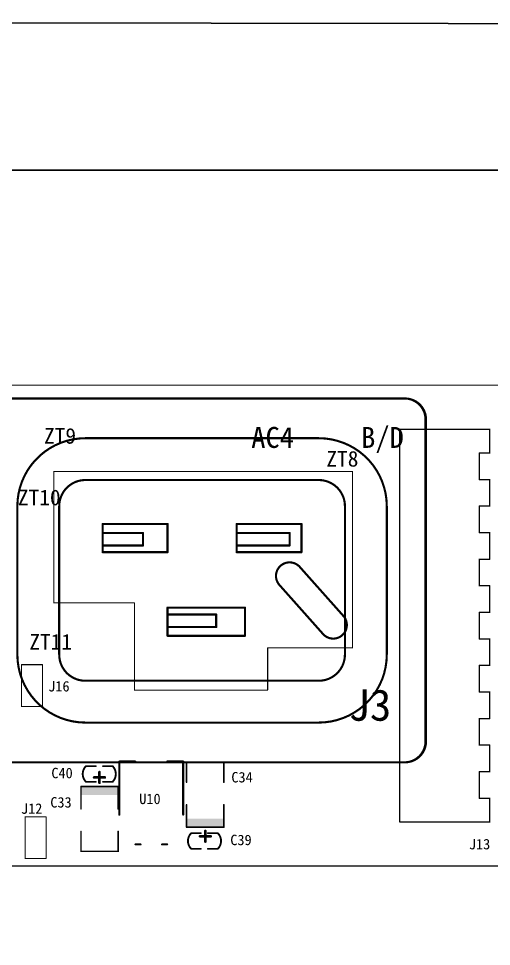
# Model space of a CAD drawing. Extents: x 741 to 1239, y 424 to 620.
# Drawn here: x 1039.5 to 1084.7, y 531.4 to 620.2 of the extents above; entities that cross this region are included whole.
import ezdxf

# ---------------------------------------------------------------- set-up
doc = ezdxf.new("R2010")
doc.units = 0
doc.header["$MEASUREMENT"] = 0
doc.layers.get('0').update_dxf_attribs({"linetype": 'CONTINUOUS'})
doc.layers.get('Defpoints').update_dxf_attribs({"linetype": 'CONTINUOUS'})
for name, color, linetype in [('BOTTOMOVERLAY', 7, 'CONTINUOUS'), ('KEEPOUTLAYER', 6, 'CONTINUOUS'), ('TOPOVERLAY', 7, 'CONTINUOUS')]:
    doc.layers.add(name, color=color, linetype=linetype)
doc.styles.get("Standard").update_dxf_attribs({"font": 'SimSun.ttf'})
doc.dimstyles.get("Standard").update_dxf_attribs({"dimtxt": 0.18, "dimasz": 0.18, "dimexe": 0.18, "dimexo": 0.0625, "dimgap": 0.09, "dimtad": 0, "dimtih": 1, "dimtoh": 1, "dimdec": 4, "dimzin": 0, "dimdsep": 46, "dimtxsty": 'Standard', "dimcen": 0.09, "dimadec": 0, "dimazin": 0, "dimtfac": 1, "dimtdec": 4, "dimtofl": 0, "dimtmove": 0, "dimatfit": 0, "dimfxl": 1, "dimtolj": 1, "dimtzin": 0, "dimarcsym": 0})

# ---------------------------------------------------------------- blocks, each defined once
blk = doc.blocks.new('7P_5_08_B_27')
at = {"layer": 'BOTTOMOVERLAY', "const_width": 0.127}
for points in [[(-18.78, 1), (-18.78, 3.8)], [(18.78, 3.8), (-18.78, 3.8)], [(18.78, -1), (18.78, 3.8)], [(-18.78, -4.8), (-18.78, 1)], [(18.78, -4.8), (18.78, -1)], [(-13.97, -3.8), (-16.51, -3.8)], [(-16.51, -4.8), (-16.51, -3.8)], [(-16.51, -4.8), (-16.51, -3.8)], [(-13.97, -4.8), (-13.97, -3.8)], [(-11.43, -4.8), (-11.43, -3.8)], [(-8.89, -3.8), (-11.43, -3.8)], [(-8.89, -4.8), (-8.89, -3.8)], [(-6.35, -4.8), (-6.35, -3.8)], [(-3.81, -3.8), (-6.35, -3.8)], [(-3.81, -4.8), (-3.81, -3.8)], [(-1.27, -4.8), (-1.27, -3.8)], [(1.27, -3.8), (-1.27, -3.8)], [(1.27, -4.8), (1.27, -3.8)], [(6.35, -3.8), (3.81, -3.8)], [(3.81, -4.8), (3.81, -3.8)], [(6.35, -4.8), (6.35, -3.8)], [(11.43, -3.8), (8.89, -3.8)], [(8.89, -4.8), (8.89, -3.8)], [(11.43, -4.8), (11.43, -3.8)], [(16.51, -3.8), (13.97, -3.8)], [(13.97, -4.8), (13.97, -3.8)], [(16.51, -4.8), (16.51, -3.8)], [(-16.51, -4.8), (-18.78, -4.8)], [(-11.43, -4.8), (-13.97, -4.8)], [(-6.35, -4.8), (-8.89, -4.8)], [(-1.27, -4.8), (-3.81, -4.8)], [(3.81, -4.8), (1.27, -4.8)], [(8.89, -4.8), (6.35, -4.8)], [(13.97, -4.8), (11.43, -4.8)], [(18.78, -4.8), (16.51, -4.8)]]:
    blk.add_lwpolyline(points, dxfattribs=at)
at = {"layer": 'BOTTOMOVERLAY', "const_width": 0.0635}
for points in [[(-18.812, 3.8, 1), (-18.748, 3.8, 1)], [(-18.812, 3.8, 1), (-18.748, 3.8, 1)], [(18.748, 3.8, 1), (18.812, 3.8, 1)], [(18.748, 3.8, 1), (18.812, 3.8, 1)], [(-18.812, 1, 1), (-18.748, 1, 1)], [(-18.812, 1, 1), (-18.748, 1, 1)], [(18.748, -1, 1), (18.812, -1, 1)], [(18.748, -1, 1), (18.812, -1, 1)], [(-16.542, -3.8, 1), (-16.478, -3.8, 1)], [(-16.542, -3.8, 1), (-16.478, -3.8, 1)], [(-16.542, -3.8, 1), (-16.478, -3.8, 1)], [(-14.002, -3.8, 1), (-13.938, -3.8, 1)], [(-14.002, -3.8, 1), (-13.938, -3.8, 1)], [(-11.462, -3.8, 1), (-11.398, -3.8, 1)], [(-11.462, -3.8, 1), (-11.398, -3.8, 1)], [(-8.922, -3.8, 1), (-8.858, -3.8, 1)], [(-8.922, -3.8, 1), (-8.858, -3.8, 1)], [(-6.382, -3.8, 1), (-6.318, -3.8, 1)], [(-6.382, -3.8, 1), (-6.318, -3.8, 1)], [(-3.842, -3.8, 1), (-3.778, -3.8, 1)], [(-3.842, -3.8, 1), (-3.778, -3.8, 1)], [(-1.302, -3.8, 1), (-1.238, -3.8, 1)], [(-1.302, -3.8, 1), (-1.238, -3.8, 1)], [(1.238, -3.8, 1), (1.302, -3.8, 1)], [(1.238, -3.8, 1), (1.302, -3.8, 1)], [(3.778, -3.8, 1), (3.842, -3.8, 1)], [(3.778, -3.8, 1), (3.842, -3.8, 1)], [(6.318, -3.8, 1), (6.382, -3.8, 1)], [(6.318, -3.8, 1), (6.382, -3.8, 1)], [(8.858, -3.8, 1), (8.922, -3.8, 1)], [(8.858, -3.8, 1), (8.922, -3.8, 1)], [(11.398, -3.8, 1), (11.462, -3.8, 1)], [(11.398, -3.8, 1), (11.462, -3.8, 1)], [(13.938, -3.8, 1), (14.002, -3.8, 1)], [(13.938, -3.8, 1), (14.002, -3.8, 1)], [(16.478, -3.8, 1), (16.542, -3.8, 1)], [(16.478, -3.8, 1), (16.542, -3.8, 1)], [(-18.812, -4.8, 1), (-18.748, -4.8, 1)], [(-18.812, -4.8, 1), (-18.748, -4.8, 1)], [(-16.542, -4.8, 1), (-16.478, -4.8, 1)], [(-16.542, -4.8, 1), (-16.478, -4.8, 1)], [(-16.542, -4.8, 1), (-16.478, -4.8, 1)], [(-14.002, -4.8, 1), (-13.938, -4.8, 1)], [(-14.002, -4.8, 1), (-13.938, -4.8, 1)], [(-11.462, -4.8, 1), (-11.398, -4.8, 1)], [(-11.462, -4.8, 1), (-11.398, -4.8, 1)], [(-8.922, -4.8, 1), (-8.858, -4.8, 1)], [(-8.922, -4.8, 1), (-8.858, -4.8, 1)], [(-6.382, -4.8, 1), (-6.318, -4.8, 1)], [(-6.382, -4.8, 1), (-6.318, -4.8, 1)], [(-3.842, -4.8, 1), (-3.778, -4.8, 1)], [(-3.842, -4.8, 1), (-3.778, -4.8, 1)], [(-1.302, -4.8, 1), (-1.238, -4.8, 1)], [(-1.302, -4.8, 1), (-1.238, -4.8, 1)], [(1.238, -4.8, 1), (1.302, -4.8, 1)], [(1.238, -4.8, 1), (1.302, -4.8, 1)], [(3.778, -4.8, 1), (3.842, -4.8, 1)], [(3.778, -4.8, 1), (3.842, -4.8, 1)], [(6.318, -4.8, 1), (6.382, -4.8, 1)], [(6.318, -4.8, 1), (6.382, -4.8, 1)], [(8.858, -4.8, 1), (8.922, -4.8, 1)], [(8.858, -4.8, 1), (8.922, -4.8, 1)], [(11.398, -4.8, 1), (11.462, -4.8, 1)], [(11.398, -4.8, 1), (11.462, -4.8, 1)], [(13.938, -4.8, 1), (14.002, -4.8, 1)], [(13.938, -4.8, 1), (14.002, -4.8, 1)], [(16.478, -4.8, 1), (16.542, -4.8, 1)], [(16.478, -4.8, 1), (16.542, -4.8, 1)], [(18.748, -4.8, 1), (18.812, -4.8, 1)], [(18.748, -4.8, 1), (18.812, -4.8, 1)]]:
    blk.add_lwpolyline(points, format="xyb", close=True, dxfattribs=at)
blk = doc.blocks.new('SOT_223_B_38')
at = {"layer": 'BOTTOMOVERLAY'}
for points, const_width in [([(-0.521, 3.048), (4.559, 3.048)], 0.2), ([(4.559, 3.048), (4.559, 1.524)], 0.2), ([(-3.365, 1.524), (-3.365, 1.016)], 0.178), ([(-3.365, -1.016), (-3.365, -1.524)], 0.178), ([(4.559, -1.524), (4.559, -3.048)], 0.2), ([(-0.521, -3.048), (4.559, -3.048)], 0.2)]:
    blk.add_lwpolyline(points, dxfattribs=dict(at, const_width=const_width))
for points, const_width in [([(-0.571, 3.048, 1), (-0.471, 3.048, 1)], 0.1), ([(4.509, 3.048, 1), (4.609, 3.048, 1)], 0.1), ([(4.509, 3.048, 1), (4.609, 3.048, 1)], 0.1), ([(-3.41, 1.524, 1), (-3.321, 1.524, 1)], 0.0889), ([(-3.41, 1.016, 1), (-3.321, 1.016, 1)], 0.0889), ([(4.509, 1.524, 1), (4.609, 1.524, 1)], 0.1), ([(-3.41, -1.016, 1), (-3.321, -1.016, 1)], 0.0889), ([(-3.41, -1.524, 1), (-3.321, -1.524, 1)], 0.0889), ([(4.509, -1.524, 1), (4.609, -1.524, 1)], 0.1), ([(-0.571, -3.048, 1), (-0.471, -3.048, 1)], 0.1), ([(4.509, -3.048, 1), (4.609, -3.048, 1)], 0.1), ([(4.509, -3.048, 1), (4.609, -3.048, 1)], 0.1)]:
    blk.add_lwpolyline(points, format="xyb", close=True, dxfattribs=dict(at, const_width=const_width))
blk = doc.blocks.new('0603C_B_164')
at = {"layer": 'BOTTOMOVERLAY', "const_width": 0.18}
for points in [[(-0.75, 1.257, -0.414214), (0.75, 1.257)], [(0.75, -1.283, -0.414214), (-0.75, -1.283)]]:
    blk.add_lwpolyline(points, format="xyb", dxfattribs=at)
for points in [[(-0.75, 1.257), (-0.75, 0.35)], [(0.75, 1.257), (0.75, 0.35)], [(-0.75, -0.35), (-0.75, -1.283)], [(0.75, -0.35), (0.75, -1.283)]]:
    blk.add_lwpolyline(points, dxfattribs=at)
at = {"layer": 'BOTTOMOVERLAY', "const_width": 0.09}
for points in [[(-0.795, 1.257, 1), (-0.705, 1.257, 1)], [(-0.795, 1.257, 1), (-0.705, 1.257, 1)], [(0.705, 1.257, 1), (0.795, 1.257, 1)], [(0.705, 1.257, 1), (0.795, 1.257, 1)], [(-0.795, 0.35, 1), (-0.705, 0.35, 1)], [(0.705, 0.35, 1), (0.795, 0.35, 1)], [(-0.795, -0.35, 1), (-0.705, -0.35, 1)], [(0.705, -0.35, 1), (0.795, -0.35, 1)], [(-0.795, -1.283, 1), (-0.705, -1.283, 1)], [(-0.795, -1.283, 1), (-0.705, -1.283, 1)], [(0.705, -1.283, 1), (0.795, -1.283, 1)], [(0.705, -1.283, 1), (0.795, -1.283, 1)]]:
    blk.add_lwpolyline(points, format="xyb", close=True, dxfattribs=at)
blk = doc.blocks.new('0603C_B_165')
at = {"layer": 'BOTTOMOVERLAY', "const_width": 0.18}
for points in [[(-0.75, 1.257, -0.414214), (0.75, 1.257)], [(0.75, -1.283, -0.414214), (-0.75, -1.283)]]:
    blk.add_lwpolyline(points, format="xyb", dxfattribs=at)
for points in [[(-0.75, 0.35), (-0.75, 1.257)], [(0.75, 0.35), (0.75, 1.257)], [(-0.75, -1.283), (-0.75, -0.35)], [(0.75, -1.283), (0.75, -0.35)]]:
    blk.add_lwpolyline(points, dxfattribs=at)
at = {"layer": 'BOTTOMOVERLAY', "const_width": 0.09}
for points in [[(-0.795, 1.257, 1), (-0.705, 1.257, 1)], [(-0.795, 1.257, 1), (-0.705, 1.257, 1)], [(0.705, 1.257, 1), (0.795, 1.257, 1)], [(0.705, 1.257, 1), (0.795, 1.257, 1)], [(-0.795, 0.35, 1), (-0.705, 0.35, 1)], [(0.705, 0.35, 1), (0.795, 0.35, 1)], [(-0.795, -0.35, 1), (-0.705, -0.35, 1)], [(0.705, -0.35, 1), (0.795, -0.35, 1)], [(-0.795, -1.283, 1), (-0.705, -1.283, 1)], [(-0.795, -1.283, 1), (-0.705, -1.283, 1)], [(0.705, -1.283, 1), (0.795, -1.283, 1)], [(0.705, -1.283, 1), (0.795, -1.283, 1)]]:
    blk.add_lwpolyline(points, format="xyb", close=True, dxfattribs=at)
blk = doc.blocks.new('CAP_1206_B_168')
at = {"layer": 'BOTTOMOVERLAY'}
for points, const_width in [([(-1.079, 1.778), (-2.984, 1.778)], 0.15), ([(-2.984, -1.778), (-2.984, 1.778)], 0.15), ([(3.226, 1.778), (1.079, 1.778)], 0.15), ([(3.226, -1.778), (3.226, 1.778)], 0.15), ([(3.582, -0.015), (4.598, -0.015)], 0.254), ([(4.09, -0.523), (4.09, 0.493)], 0.254), ([(-1.079, -1.778), (-2.984, -1.778)], 0.15), ([(3.226, -1.778), (1.079, -1.778)], 0.15)]:
    blk.add_lwpolyline(points, dxfattribs=dict(at, const_width=const_width))
for points, const_width in [([(-3.022, 1.778, 1), (-2.947, 1.778, 1)], 0.075), ([(-3.022, 1.778, 1), (-2.947, 1.778, 1)], 0.075), ([(-1.117, 1.778, 1), (-1.042, 1.778, 1)], 0.075), ([(1.042, 1.778, 1), (1.117, 1.778, 1)], 0.075), ([(3.189, 1.778, 1), (3.264, 1.778, 1)], 0.075), ([(3.189, 1.778, 1), (3.264, 1.778, 1)], 0.075), ([(3.519, -0.015, 1), (3.646, -0.015, 1)], 0.127), ([(4.027, 0.493, 1), (4.154, 0.493, 1)], 0.127), ([(4.535, -0.015, 1), (4.662, -0.015, 1)], 0.127), ([(4.027, -0.523, 1), (4.154, -0.523, 1)], 0.127), ([(-3.022, -1.778, 1), (-2.947, -1.778, 1)], 0.075), ([(-3.022, -1.778, 1), (-2.947, -1.778, 1)], 0.075), ([(-1.117, -1.778, 1), (-1.042, -1.778, 1)], 0.075), ([(1.042, -1.778, 1), (1.117, -1.778, 1)], 0.075), ([(3.189, -1.778, 1), (3.264, -1.778, 1)], 0.075), ([(3.189, -1.778, 1), (3.264, -1.778, 1)], 0.075)]:
    blk.add_lwpolyline(points, format="xyb", close=True, dxfattribs=dict(at, const_width=const_width))
blk.add_solid([(2.407, -1.777), (3.246, -1.777), (2.407, 1.738), (3.246, 1.738)], dxfattribs=at)
blk = doc.blocks.new('CAP_1206_B_169')
at = {"layer": 'BOTTOMOVERLAY'}
for points, const_width in [([(-2.984, 1.778), (-1.079, 1.778)], 0.15), ([(-2.984, 1.778), (-2.984, -1.778)], 0.15), ([(1.079, 1.778), (3.226, 1.778)], 0.15), ([(3.226, 1.778), (3.226, -1.778)], 0.15), ([(4.598, -0.015), (3.582, -0.015)], 0.254), ([(4.09, 0.493), (4.09, -0.523)], 0.254), ([(-2.984, -1.778), (-1.079, -1.778)], 0.15), ([(1.079, -1.778), (3.226, -1.778)], 0.15)]:
    blk.add_lwpolyline(points, dxfattribs=dict(at, const_width=const_width))
for points, const_width in [([(-3.022, 1.778, 1), (-2.947, 1.778, 1)], 0.075), ([(-3.022, 1.778, 1), (-2.947, 1.778, 1)], 0.075), ([(-1.117, 1.778, 1), (-1.042, 1.778, 1)], 0.075), ([(1.042, 1.778, 1), (1.117, 1.778, 1)], 0.075), ([(3.189, 1.778, 1), (3.264, 1.778, 1)], 0.075), ([(3.189, 1.778, 1), (3.264, 1.778, 1)], 0.075), ([(3.519, -0.015, 1), (3.646, -0.015, 1)], 0.127), ([(4.027, 0.493, 1), (4.154, 0.493, 1)], 0.127), ([(4.535, -0.015, 1), (4.662, -0.015, 1)], 0.127), ([(4.027, -0.523, 1), (4.154, -0.523, 1)], 0.127), ([(-3.022, -1.778, 1), (-2.947, -1.778, 1)], 0.075), ([(-3.022, -1.778, 1), (-2.947, -1.778, 1)], 0.075), ([(-1.117, -1.778, 1), (-1.042, -1.778, 1)], 0.075), ([(1.042, -1.778, 1), (1.117, -1.778, 1)], 0.075), ([(3.189, -1.778, 1), (3.264, -1.778, 1)], 0.075), ([(3.189, -1.778, 1), (3.264, -1.778, 1)], 0.075)]:
    blk.add_lwpolyline(points, format="xyb", close=True, dxfattribs=dict(at, const_width=const_width))
blk.add_solid([(2.406, -1.777), (3.244, -1.777), (2.406, 1.737), (3.244, 1.737)], dxfattribs=at)
blk = doc.blocks.new('C19_213')
at = {"layer": 'KEEPOUTLAYER', "const_width": 0.203}
for points in [[(-1.295, -9.331, -1), (0.432, -7.387)], [(5.125, -11.558, -1), (3.398, -13.502)]]:
    blk.add_lwpolyline(points, format="xyb", dxfattribs=at)
for points in [[(5.125, -11.558), (0.432, -7.387)], [(3.398, -13.502), (-1.295, -9.331)]]:
    blk.add_lwpolyline(points, dxfattribs=at)
at = {"layer": 'KEEPOUTLAYER', "const_width": 0.102}
for points in [[(0.381, -7.387, 1), (0.483, -7.387, 1)], [(0.381, -7.387, 1), (0.483, -7.387, 1)], [(-1.346, -9.331, 1), (-1.244, -9.331, 1)], [(-1.346, -9.331, 1), (-1.244, -9.331, 1)], [(5.074, -11.558, 1), (5.176, -11.558, 1)], [(5.074, -11.558, 1), (5.176, -11.558, 1)], [(3.348, -13.502, 1), (3.449, -13.502, 1)], [(3.348, -13.502, 1), (3.449, -13.502, 1)]]:
    blk.add_lwpolyline(points, format="xyb", close=True, dxfattribs=at)
at = {"layer": 'TOPOVERLAY', "const_width": 0.203}
for points in [[(-17.407, 19.405, -0.414214), (-15.407, 21.405)], [(-17.407, 19.355, -0.414214), (-15.407, 21.355)], [(15.393, 21.405, -0.414214), (17.393, 19.405)], [(15.393, 21.355, -0.414214), (17.393, 19.355)], [(-13.607, 11.155, -0.414214), (-7.107, 17.655)], [(7.093, 17.655, -0.414214), (13.593, 11.155)], [(-9.607, 11.155, -0.414214), (-7.107, 13.655)], [(7.093, 13.655, -0.414214), (9.593, 11.155)], [(-1.295, -9.331, -1), (0.432, -7.387)], [(-7.107, -17.645, -0.414214), (-13.607, -11.145)], [(-7.107, -13.645, -0.414214), (-9.607, -11.145)], [(5.125, -11.558, -1), (3.398, -13.502)], [(9.593, -11.145, -0.414214), (7.093, -13.645)], [(13.593, -11.145, -0.414214), (7.093, -17.645)], [(-15.407, -21.345, -0.414214), (-17.407, -19.345)], [(-15.407, -21.395, -0.414214), (-17.407, -19.395)], [(17.393, -19.345, -0.414214), (15.393, -21.345)], [(17.393, -19.395, -0.414214), (15.393, -21.395)]]:
    blk.add_lwpolyline(points, format="xyb", dxfattribs=at)
for points in [[(15.393, 21.405), (-15.407, 21.405)], [(15.393, 21.355), (-15.407, 21.355)], [(-17.407, -19.395), (-17.407, 19.405)], [(17.393, -19.395), (17.393, 19.405)], [(7.093, 17.655), (-7.107, 17.655)], [(7.093, 13.655), (-7.107, 13.655)], [(-13.607, -11.145), (-13.607, 11.155)], [(-9.607, -11.145), (-9.607, 11.155)], [(9.593, -11.145), (9.593, 11.155)], [(13.593, -11.145), (13.593, 11.155)], [(-2.707, 9.505), (-5.407, 9.505)], [(-5.407, 3.305), (-5.407, 9.505)], [(-4.541, 5.647), (-4.541, 9.505)], [(-3.341, 5.647), (-3.341, 9.505)], [(-2.707, 3.305), (-2.707, 9.505)], [(-3.341, 5.647), (-4.541, 5.647)], [(-2.707, 3.305), (-5.407, 3.305)], [(5.293, 3.305), (2.593, 3.305)], [(2.593, -4.095), (2.593, 3.305)], [(3.257, -1.348), (3.257, 3.305)], [(4.457, -1.348), (4.457, 3.305)], [(5.293, -4.095), (5.293, 3.305)], [(4.457, -1.348), (3.257, -1.348)], [(-2.707, -3.295), (-5.407, -3.295)], [(-5.407, -9.495), (-5.407, -3.295)], [(-4.541, -8.358), (-4.541, -3.295)], [(-3.341, -8.358), (-3.341, -3.295)], [(-2.707, -9.495), (-2.707, -3.295)], [(5.293, -4.095), (2.593, -4.095)], [(5.125, -11.558), (0.432, -7.387)], [(-3.341, -8.358), (-4.541, -8.358)], [(-2.707, -9.495), (-5.407, -9.495)], [(3.398, -13.502), (-1.295, -9.331)], [(7.093, -13.645), (-7.107, -13.645)], [(7.093, -17.645), (-7.107, -17.645)], [(15.393, -21.345), (-15.407, -21.345)], [(15.393, -21.395), (-15.407, -21.395)]]:
    blk.add_lwpolyline(points, dxfattribs=at)
at = {"layer": 'TOPOVERLAY', "const_width": 0.102}
for points in [[(-15.458, 21.405, 1), (-15.356, 21.405, 1)], [(-15.458, 21.405, 1), (-15.356, 21.405, 1)], [(-15.458, 21.355, 1), (-15.356, 21.355, 1)], [(-15.458, 21.355, 1), (-15.356, 21.355, 1)], [(15.342, 21.405, 1), (15.444, 21.405, 1)], [(15.342, 21.405, 1), (15.444, 21.405, 1)], [(15.342, 21.355, 1), (15.444, 21.355, 1)], [(15.342, 21.355, 1), (15.444, 21.355, 1)], [(-17.458, 19.405, 1), (-17.356, 19.405, 1)], [(-17.458, 19.405, 1), (-17.356, 19.405, 1)], [(-17.458, 19.355, 1), (-17.356, 19.355, 1)], [(17.342, 19.405, 1), (17.444, 19.405, 1)], [(17.342, 19.405, 1), (17.444, 19.405, 1)], [(17.342, 19.355, 1), (17.444, 19.355, 1)], [(-7.158, 17.655, 1), (-7.056, 17.655, 1)], [(-7.158, 17.655, 1), (-7.056, 17.655, 1)], [(7.042, 17.655, 1), (7.144, 17.655, 1)], [(7.042, 17.655, 1), (7.144, 17.655, 1)], [(-7.158, 13.655, 1), (-7.056, 13.655, 1)], [(-7.158, 13.655, 1), (-7.056, 13.655, 1)], [(7.042, 13.655, 1), (7.144, 13.655, 1)], [(7.042, 13.655, 1), (7.144, 13.655, 1)], [(-13.658, 11.155, 1), (-13.556, 11.155, 1)], [(-13.658, 11.155, 1), (-13.556, 11.155, 1)], [(-9.658, 11.155, 1), (-9.556, 11.155, 1)], [(-9.658, 11.155, 1), (-9.556, 11.155, 1)], [(9.542, 11.155, 1), (9.644, 11.155, 1)], [(9.542, 11.155, 1), (9.644, 11.155, 1)], [(13.542, 11.155, 1), (13.644, 11.155, 1)], [(13.542, 11.155, 1), (13.644, 11.155, 1)], [(-5.458, 9.505, 1), (-5.356, 9.505, 1)], [(-5.458, 9.505, 1), (-5.356, 9.505, 1)], [(-4.592, 9.505, 1), (-4.49, 9.505, 1)], [(-3.392, 9.505, 1), (-3.29, 9.505, 1)], [(-2.758, 9.505, 1), (-2.656, 9.505, 1)], [(-2.758, 9.505, 1), (-2.656, 9.505, 1)], [(-4.592, 5.647, 1), (-4.49, 5.647, 1)], [(-4.592, 5.647, 1), (-4.49, 5.647, 1)], [(-3.392, 5.647, 1), (-3.29, 5.647, 1)], [(-3.392, 5.647, 1), (-3.29, 5.647, 1)], [(-5.458, 3.305, 1), (-5.356, 3.305, 1)], [(-5.458, 3.305, 1), (-5.356, 3.305, 1)], [(-2.758, 3.305, 1), (-2.656, 3.305, 1)], [(-2.758, 3.305, 1), (-2.656, 3.305, 1)], [(2.542, 3.305, 1), (2.644, 3.305, 1)], [(2.542, 3.305, 1), (2.644, 3.305, 1)], [(3.206, 3.305, 1), (3.308, 3.305, 1)], [(4.406, 3.305, 1), (4.508, 3.305, 1)], [(5.242, 3.305, 1), (5.344, 3.305, 1)], [(5.242, 3.305, 1), (5.344, 3.305, 1)], [(3.206, -1.348, 1), (3.308, -1.348, 1)], [(3.206, -1.348, 1), (3.308, -1.348, 1)], [(4.406, -1.348, 1), (4.508, -1.348, 1)], [(4.406, -1.348, 1), (4.508, -1.348, 1)], [(-5.458, -3.295, 1), (-5.356, -3.295, 1)], [(-5.458, -3.295, 1), (-5.356, -3.295, 1)], [(-4.592, -3.295, 1), (-4.49, -3.295, 1)], [(-3.392, -3.295, 1), (-3.29, -3.295, 1)], [(-2.758, -3.295, 1), (-2.656, -3.295, 1)], [(-2.758, -3.295, 1), (-2.656, -3.295, 1)], [(2.542, -4.095, 1), (2.644, -4.095, 1)], [(2.542, -4.095, 1), (2.644, -4.095, 1)], [(5.242, -4.095, 1), (5.344, -4.095, 1)], [(5.242, -4.095, 1), (5.344, -4.095, 1)], [(0.381, -7.387, 1), (0.483, -7.387, 1)], [(0.381, -7.387, 1), (0.483, -7.387, 1)], [(-4.592, -8.358, 1), (-4.49, -8.358, 1)], [(-4.592, -8.358, 1), (-4.49, -8.358, 1)], [(-3.392, -8.358, 1), (-3.29, -8.358, 1)], [(-3.392, -8.358, 1), (-3.29, -8.358, 1)], [(-5.458, -9.495, 1), (-5.356, -9.495, 1)], [(-5.458, -9.495, 1), (-5.356, -9.495, 1)], [(-2.758, -9.495, 1), (-2.656, -9.495, 1)], [(-2.758, -9.495, 1), (-2.656, -9.495, 1)], [(-1.346, -9.331, 1), (-1.244, -9.331, 1)], [(-1.346, -9.331, 1), (-1.244, -9.331, 1)], [(-13.658, -11.145, 1), (-13.556, -11.145, 1)], [(-13.658, -11.145, 1), (-13.556, -11.145, 1)], [(-9.658, -11.145, 1), (-9.556, -11.145, 1)], [(-9.658, -11.145, 1), (-9.556, -11.145, 1)], [(5.074, -11.558, 1), (5.176, -11.558, 1)], [(5.074, -11.558, 1), (5.176, -11.558, 1)], [(9.542, -11.145, 1), (9.644, -11.145, 1)], [(9.542, -11.145, 1), (9.644, -11.145, 1)], [(13.542, -11.145, 1), (13.644, -11.145, 1)], [(13.542, -11.145, 1), (13.644, -11.145, 1)], [(-7.158, -13.645, 1), (-7.056, -13.645, 1)], [(-7.158, -13.645, 1), (-7.056, -13.645, 1)], [(3.348, -13.502, 1), (3.449, -13.502, 1)], [(3.348, -13.502, 1), (3.449, -13.502, 1)], [(7.042, -13.645, 1), (7.144, -13.645, 1)], [(7.042, -13.645, 1), (7.144, -13.645, 1)], [(-7.158, -17.645, 1), (-7.056, -17.645, 1)], [(-7.158, -17.645, 1), (-7.056, -17.645, 1)], [(7.042, -17.645, 1), (7.144, -17.645, 1)], [(7.042, -17.645, 1), (7.144, -17.645, 1)], [(-17.458, -19.345, 1), (-17.356, -19.345, 1)], [(-17.458, -19.395, 1), (-17.356, -19.395, 1)], [(-17.458, -19.395, 1), (-17.356, -19.395, 1)], [(17.342, -19.345, 1), (17.444, -19.345, 1)], [(17.342, -19.395, 1), (17.444, -19.395, 1)], [(17.342, -19.395, 1), (17.444, -19.395, 1)], [(-15.458, -21.345, 1), (-15.356, -21.345, 1)], [(-15.458, -21.345, 1), (-15.356, -21.345, 1)], [(-15.458, -21.395, 1), (-15.356, -21.395, 1)], [(-15.458, -21.395, 1), (-15.356, -21.395, 1)], [(15.342, -21.345, 1), (15.444, -21.345, 1)], [(15.342, -21.345, 1), (15.444, -21.345, 1)], [(15.342, -21.395, 1), (15.444, -21.395, 1)], [(15.342, -21.395, 1), (15.444, -21.395, 1)]]:
    blk.add_lwpolyline(points, format="xyb", close=True, dxfattribs=at)
blk = doc.blocks.new('2_0_2_B_216')
at = {"layer": 'BOTTOMOVERLAY', "const_width": 0.1}
for points in [[(1, 2), (-1, 2)], [(-1, 2), (-1, -2)], [(1, 2), (1, -2)], [(1, -2), (-1, -2)]]:
    blk.add_lwpolyline(points, dxfattribs=at)
at = {"layer": 'BOTTOMOVERLAY', "const_width": 0.05}
for points in [[(-1.025, 2, 1), (-0.975, 2, 1)], [(-1.025, 2, 1), (-0.975, 2, 1)], [(0.975, 2, 1), (1.025, 2, 1)], [(0.975, 2, 1), (1.025, 2, 1)], [(-1.025, -2, 1), (-0.975, -2, 1)], [(-1.025, -2, 1), (-0.975, -2, 1)], [(0.975, -2, 1), (1.025, -2, 1)], [(0.975, -2, 1), (1.025, -2, 1)]]:
    blk.add_lwpolyline(points, format="xyb", close=True, dxfattribs=at)
blk = doc.blocks.new('2_0_2_B_220')
at = {"layer": 'BOTTOMOVERLAY', "const_width": 0.1}
for points in [[(1, 2), (-1, 2)], [(-1, 2), (-1, -2)], [(1, 2), (1, -2)], [(1, -2), (-1, -2)]]:
    blk.add_lwpolyline(points, dxfattribs=at)
at = {"layer": 'BOTTOMOVERLAY', "const_width": 0.05}
for points in [[(-1.025, 2, 1), (-0.975, 2, 1)], [(-1.025, 2, 1), (-0.975, 2, 1)], [(0.975, 2, 1), (1.025, 2, 1)], [(0.975, 2, 1), (1.025, 2, 1)], [(-1.025, -2, 1), (-0.975, -2, 1)], [(-1.025, -2, 1), (-0.975, -2, 1)], [(0.975, -2, 1), (1.025, -2, 1)], [(0.975, -2, 1), (1.025, -2, 1)]]:
    blk.add_lwpolyline(points, format="xyb", close=True, dxfattribs=at)
blk = doc.blocks.new('_Open90')
at = {"color": 0, "linetype": 'ByBlock', "lineweight": -2}
for p, q in [((0, 0), (-1, 0)), ((-0.5, 0.5), (0, 0)), ((0, 0), (-0.5, -0.5))]:
    blk.add_line(p, q, dxfattribs=at)
blk = doc.blocks.new('*D827')
at = {"color": 0, "linetype": 'Continuous', "lineweight": -2}
for p, q in [((795.166, 586.038), (795.166, 605.853)), ((1130.302, 585.533), (1130.302, 605.853))]:
    blk.add_line(p, q, dxfattribs=at)
at = {"color": 6, "linetype": 'Continuous', "lineweight": -2}
for p, q in [((795.346, 605.673), (960.263, 605.673)), ((1130.122, 605.673), (965.205, 605.673))]:
    blk.add_line(p, q, dxfattribs=at)
at = {"layer": 'Defpoints', "color": 0, "linetype": 'Continuous'}
for p in [(1130.302, 605.673), (795.166, 585.975), (1130.302, 585.47)]:
    blk.add_point(p, dxfattribs=at)
at = {"color": 6, "linetype": 'Continuous', "lineweight": -2, "xscale": 0.18, "yscale": 0.18, "zscale": 0.18, "rotation": 180}
blk.add_blockref('_Open90', (795.166, 605.673), dxfattribs=at)
at = {"color": 6, "linetype": 'Continuous', "lineweight": -2, "xscale": 0.18, "yscale": 0.18, "zscale": 0.18}
blk.add_blockref('_Open90', (1130.302, 605.673), dxfattribs=at)
at = {"color": 6, "linetype": 'Continuous', "insert": (962.734, 605.673), "char_height": 1.5, "attachment_point": 5}
blk.add_mtext('\\A1;335', dxfattribs=at)

msp = doc.modelspace()

# ---------------------------------------------------------------- linework, layer by layer
at = {"linetype": 'Continuous'}
msp.add_lwpolyline([(740.777, 620.184), (1239.131, 619.5), (1239.131, 424.276), (740.777, 424.795)], close=True, dxfattribs=at)
at = {"layer": 'KEEPOUTLAYER'}
for points, const_width in [([(1130.259, 585.117), (795.258, 585.117)], 0.1), ([(1042.887, 576.454), (1042.887, 576.864)], 0.1), ([(1071.427, 576.864), (1042.887, 576.864)], 0.1), ([(1071.427, 559.983), (1071.427, 576.864)], 0.1), ([(1042.887, 564.283), (1042.887, 576.454)], 0.1), ([(1050.597, 564.283), (1042.887, 564.283)], 0.1), ([(1050.597, 555.953), (1050.597, 564.283)], 0.1), ([(1063.327, 555.953), (1063.327, 559.983)], 0.1), ([(1071.427, 559.983), (1063.327, 559.983)], 0.1), ([(1063.327, 555.953), (1050.597, 555.953)], 0.1), ([(1130.259, 539.117), (795.258, 539.117)], 0.127)]:
    msp.add_lwpolyline(points, dxfattribs=dict(at, const_width=const_width))
at = {"layer": 'KEEPOUTLAYER', "const_width": 0.05}
for points in [[(1042.912, 576.864, -1), (1042.862, 576.864, -1)], [(1042.912, 576.864, -1), (1042.862, 576.864, -1)], [(1071.452, 576.864, -1), (1071.402, 576.864, -1)], [(1071.452, 576.864, -1), (1071.402, 576.864, -1)], [(1042.912, 576.454, -1), (1042.862, 576.454, -1)], [(1042.912, 576.454, -1), (1042.862, 576.454, -1)], [(1042.912, 564.283, -1), (1042.862, 564.283, -1)], [(1042.912, 564.283, -1), (1042.862, 564.283, -1)], [(1050.622, 564.283, -1), (1050.572, 564.283, -1)], [(1050.622, 564.283, -1), (1050.572, 564.283, -1)], [(1063.352, 559.983, -1), (1063.302, 559.983, -1)], [(1063.352, 559.983, -1), (1063.302, 559.983, -1)], [(1071.452, 559.983, -1), (1071.402, 559.983, -1)], [(1071.452, 559.983, -1), (1071.402, 559.983, -1)], [(1050.622, 555.953, -1), (1050.572, 555.953, -1)], [(1050.622, 555.953, -1), (1050.572, 555.953, -1)], [(1063.352, 555.953, -1), (1063.302, 555.953, -1)], [(1063.352, 555.953, -1), (1063.302, 555.953, -1)]]:
    msp.add_lwpolyline(points, format="xyb", close=True, dxfattribs=at)

# ---------------------------------------------------------------- block references
at = {"xscale": -1}
for name, p, rotation in [('C19_213', (1057.065, 566.436), 90), ('7P_5_08_B_27', (1079.755, 562.118), 90), ('2_0_2_B_220', (1040.809, 556.384), 180), ('0603C_B_164', (1047.249, 547.927), 270), ('SOT_223_B_38', (1052.209, 544.557), 270), ('CAP_1206_B_168', (1057.359, 546.057), 90), ('CAP_1206_B_169', (1047.269, 543.507), 270), ('2_0_2_B_216', (1041.149, 541.837), 180), ('0603C_B_165', (1057.279, 541.517), 90)]:
    msp.add_blockref(name, p, dxfattribs=dict(at, rotation=rotation))

# ---------------------------------------------------------------- texts
at = {"layer": 'BOTTOMOVERLAY'}
for s, height, p in [('ZT9', 1.5, (1041.959, 579.517)), ('AC4', 2, (1061.759, 579.117)), ('B/D', 2, (1072.259, 579.117)), ('ZT8', 1.5, (1068.939, 577.327)), ('ZT10', 1.5, (1039.459, 573.627)), ('ZT11', 1.5, (1040.559, 559.817)), ('J16', 1, (1042.359, 555.817)), ('J3', 3, (1071.059, 553.017)), ('C40', 1, (1042.659, 547.517)), ('C34', 1, (1059.859, 547.117)), ('U10', 1, (1051.059, 545.046)), ('J12', 1, (1039.759, 544.117)), ('C33', 1, (1042.559, 544.717)), ('C39', 1, (1059.759, 541.117)), ('J13', 1, (1082.559, 540.717))]:
    msp.add_text(s, height=height, dxfattribs=at).set_placement(p)

# ---------------------------------------------------------------- dimensions: what is measured, and where the dimension line sits
at = {"linetype": 'Continuous'}
dim = msp.add_linear_dim(base=(1130.302, 605.673), p1=(795.166, 585.975), p2=(1130.302, 585.47), dimstyle='Standard', override={"dimtxt": 1.5, "dimgap": 1, "dimdec": 0, "dimblk1": 'Open90', "dimblk2": 'Open90', "dimsah": 1, "dimclrd": 6, "dimclrt": 6, "dimatfit": 3, "dimtfillclr": 7}, dxfattribs=at)
dim.commit()
dim.dimension.update_dxf_attribs({"geometry": '*D827', "text_midpoint": (962.734, 605.673)})

doc.saveas('drawing.dxf')
